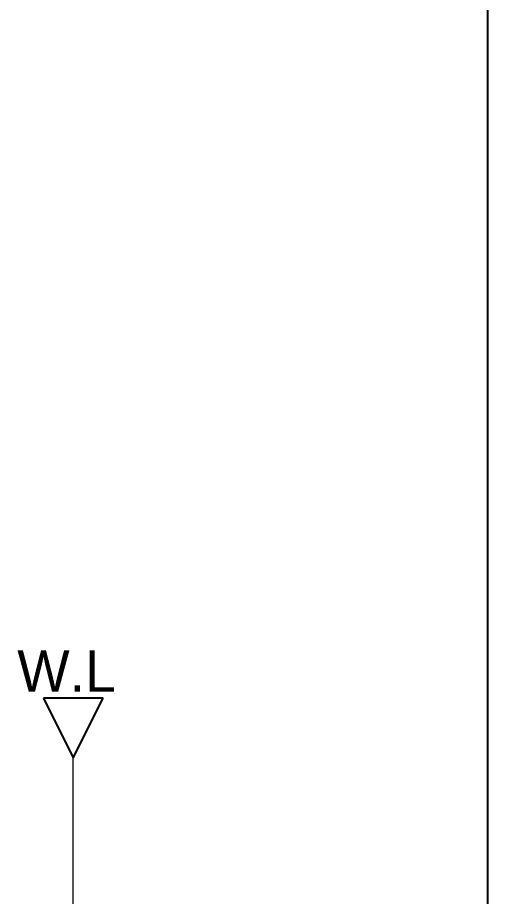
# Model space of a CAD drawing. Header units: millimetres. Extents: x 0 to 4679, y -4094 to -981.
# Drawn here: x 1876 to 2160, y -2402 to -1871 of the extents above; entities that cross this region are included whole.
import ezdxf

# ---------------------------------------------------------------- set-up
doc = ezdxf.new("R2010")
doc.units = ezdxf.units.MM
for name, color, linetype in [('TEXT', 7, 'Continuous'), ('도각라인', 7, 'Continuous'), ('외형선', 3, 'Continuous')]:
    doc.layers.add(name, color=color, linetype=linetype)
doc.styles.add('맑은고딕_통일', font='malgun.ttf', dxfattribs={"height": 25})

msp = doc.modelspace()

# ---------------------------------------------------------------- linework, layer by layer
at = {"layer": '도각라인', "color": 7}
msp.add_line((2160, -980.91), (2160, -4016.91), dxfattribs=at)
at = {"layer": '외형선', "linetype": 'Continuous'}
for p, q in [((1928, -2282.12), (1892, -2282.12)), ((1892, -2282.12), (1910, -2318.12)), ((1910, -2318.12), (1928, -2282.12))]:
    msp.add_line(p, q, dxfattribs=at)
at = {"layer": '외형선', "linetype": 'Continuous', "lineweight": 18}
msp.add_line((1910, -3932.96), (1910, -2318.12), dxfattribs=at)

# ---------------------------------------------------------------- texts
at = {"layer": 'TEXT', "insert": (1876.24, -2278.28), "char_height": 25, "width": 119.3373, "attachment_point": 7, "line_spacing_factor": 0.963855, "style": '맑은고딕_통일'}
msp.add_mtext('\\fﾱﾼﾸﾲ;W.L', dxfattribs=at)

doc.saveas('drawing.dxf')
